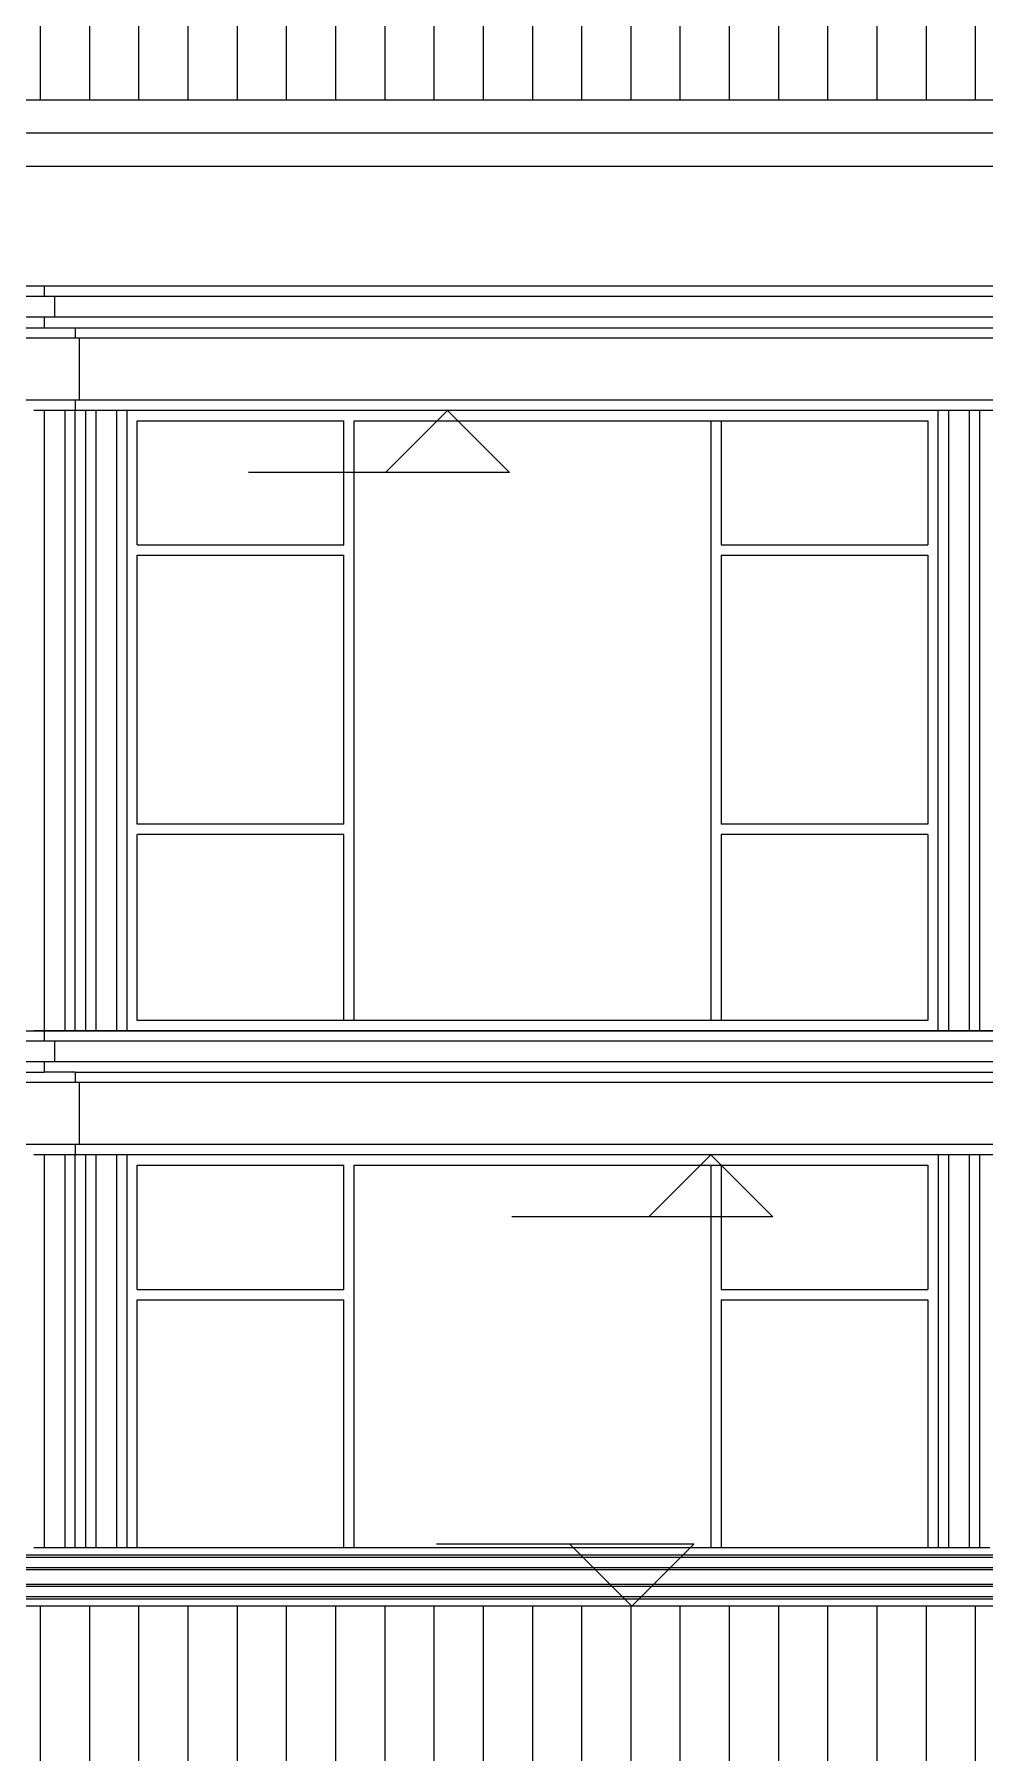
# Model space of a CAD drawing. Extents: x -24961 to 905641, y -154323 to 635957.
# Drawn here: x 396981 to 401579, y -111562 to -103254 of the extents above; entities that cross this region are included whole.
import ezdxf

# ---------------------------------------------------------------- set-up
doc = ezdxf.new("R2010")
doc.units = 0
doc.header["$LTSCALE"] = 1000
doc.header["$MEASUREMENT"] = 0
for name, color, linetype in [('DIM_ELEV', 3, 'Continuous'), ('DOTE', 1, 'Continuous'), ('WALL', 9, 'Continuous'), ('窗', 154, 'Continuous')]:
    doc.layers.add(name, color=color, linetype=linetype)

msp = doc.modelspace()

# ---------------------------------------------------------------- hatches: boundary and pattern name
at = {"layer": 'WALL'}
h = msp.add_hatch(dxfattribs=at)
h.set_pattern_fill('ANSI31', color=251, scale=150, angle=45)
h.set_pattern_definition([(90, (255564.15, 453306.1), (-238.125, 4e-14), [])])
h.paths.add_polyline_path([(405628.2, -102780.8), (405628.2, -102691.8), (405628.2, -102642.8), (405628.2, -102579.1), (405628.2, -102504.8), (405628.2, -102424.5), (405628.2, -102337.4), (405628.2, -102284.9), (405578.2, -102284.9), (405321.7, -102284.9), (405171.7, -102284.9), (404915.2, -102284.9), (404765.2, -102284.9), (404508.7, -102284.9), (404358.7, -102284.9), (404102.2, -102284.9), (403952.2, -102284.9), (403695.6, -102284.9), (403545.6, -102284.9), (403289.1, -102284.9), (403139.1, -102284.9), (402882.6, -102284.9), (402732.6, -102284.9), (402476.1, -102284.9), (402326.1, -102284.9), (402069.5, -102284.9), (401919.5, -102284.9), (401663, -102284.9), (401513, -102284.9), (401256.5, -102284.9), (401106.5, -102284.9), (400850, -102284.9), (400700, -102284.9), (400443.5, -102284.9), (400293.5, -102284.9), (400036.9, -102284.9), (399886.9, -102284.9), (399630.4, -102284.9), (399480.4, -102284.9), (399223.9, -102284.9), (399073.9, -102284.9), (398817.4, -102284.9), (398667.4, -102284.9), (398410.8, -102284.9), (398260.8, -102284.9), (398004.3, -102284.9), (397854.3, -102284.9), (397597.8, -102284.9), (397447.8, -102284.9), (397191.3, -102284.9), (397041.3, -102284.9), (396784.8, -102284.9), (396634.8, -102284.9), (396378.2, -102284.9), (396228.2, -102284.9), (396228.2, -102693.3), (396228.2, -102762.4), (396228.2, -102793.4), (396228.2, -102849.4), (396228.2, -102924.8), (396228.2, -103011.9), (396228.2, -103092.2), (396228.2, -103166.5), (396228.2, -103230.2), (396228.2, -103279.3), (396228.2, -103368.2), (396228.2, -103571.9), (405628.2, -103571.9)])
h.paths.add_polyline_path([(431128.2, -102780.8), (431128.2, -102691.8), (431128.2, -102642.8), (431128.2, -102579.1), (431128.2, -102504.8), (431128.2, -102424.5), (431128.2, -102337.4), (431128.2, -102284.5), (430978.2, -102284.5), (430629.2, -102284.5), (430479.2, -102284.5), (430130.2, -102284.5), (429980.2, -102284.5), (429631.2, -102284.5), (429481.2, -102284.5), (429132.2, -102284.5), (428982.2, -102284.5), (428633.2, -102284.5), (428483.2, -102284.5), (428134.2, -102284.5), (427984.2, -102284.5), (427635.2, -102284.5), (427485.2, -102284.5), (427136.2, -102284.5), (426986.2, -102284.5), (426637.2, -102284.5), (426487.2, -102284.5), (426138.2, -102284.5), (425988.2, -102284.5), (425639.2, -102284.5), (425489.2, -102284.5), (425140.2, -102284.5), (424990.2, -102284.5), (424641.2, -102284.5), (424491.2, -102284.5), (424142.2, -102284.5), (423992.2, -102284.5), (423643.2, -102284.5), (423493.2, -102284.5), (423144.2, -102284.5), (422994.2, -102284.5), (422645.2, -102284.5), (422495.2, -102284.5), (422146.2, -102284.5), (421996.2, -102284.5), (421647.2, -102284.5), (421497.2, -102284.5), (421148.2, -102284.5), (420998.2, -102284.5), (420649.2, -102284.5), (420499.2, -102284.5), (420150.2, -102284.5), (420000.2, -102284.5), (419651.2, -102284.5), (419501.2, -102284.5), (419152.2, -102284.5), (419002.2, -102284.5), (418653.2, -102284.5), (418503.2, -102284.5), (418154.2, -102284.5), (418004.2, -102284.5), (417655.2, -102284.5), (417505.2, -102284.5), (417156.2, -102284.5), (417006.2, -102284.5), (416657.2, -102284.5), (416507.2, -102284.5), (416158.2, -102284.5), (416008.2, -102284.5), (415659.2, -102284.5), (415509.2, -102284.5), (415160.2, -102284.5), (415010.2, -102284.5), (414661.2, -102284.5), (414511.2, -102284.5), (414162.2, -102284.5), (414012.2, -102284.5), (413663.2, -102284.5), (413513.2, -102284.5), (413164.2, -102284.5), (413014.2, -102284.5), (412665.2, -102284.5), (412515.2, -102284.5), (412166.2, -102284.5), (412016.2, -102284.5), (411667.2, -102284.5), (411517.2, -102284.5), (411168.2, -102284.5), (411018.2, -102284.5), (410669.2, -102284.5), (410519.2, -102284.5), (410170.2, -102284.5), (410020.2, -102284.5), (409671.2, -102284.5), (409521.2, -102284.5), (409172.2, -102284.5), (409022.2, -102284.5), (408673.2, -102284.5), (408523.2, -102284.5), (408174.2, -102284.5), (408024.2, -102284.5), (407675.2, -102284.5), (407525.2, -102284.5), (407176.2, -102284.5), (407026.2, -102284.5), (406677.2, -102284.5), (406527.2, -102284.5), (406178.2, -102284.5), (406028.2, -102284.5), (406028.2, -102337.4), (406028.2, -102424.5), (406028.2, -102504.8), (406028.2, -102579.1), (406028.2, -102642.8), (406028.2, -102691.8), (406028.2, -102780.8), (406028.2, -103335.4), (431128.2, -103335.4)])
h.paths.add_polyline_path([(437828.2, -103011.9), (437828.2, -102924.8), (437828.2, -102849.4), (437828.2, -102793.4), (437828.2, -102762.4), (437828.2, -102693.3), (437828.2, -102284.9), (437678.2, -102284.9), (437418.2, -102284.9), (437268.2, -102284.9), (437008.2, -102284.9), (436858.2, -102284.9), (436598.2, -102284.9), (436448.2, -102284.9), (436188.2, -102284.9), (436038.2, -102284.9), (435778.2, -102284.9), (435628.2, -102284.9), (435368.2, -102284.9), (435218.2, -102284.9), (434958.2, -102284.9), (434808.2, -102284.9), (434548.2, -102284.9), (434398.2, -102284.9), (434138.2, -102284.9), (433988.2, -102284.9), (433728.2, -102284.9), (433578.2, -102284.9), (433318.2, -102284.9), (433168.2, -102284.9), (432908.2, -102284.9), (432758.2, -102284.9), (432498.2, -102284.9), (432348.2, -102284.9), (432088.2, -102284.9), (431938.2, -102284.9), (431678.2, -102284.9), (431528.2, -102284.9), (431528.2, -102337.4), (431528.2, -102424.5), (431528.2, -102504.8), (431528.2, -102579.1), (431528.2, -102642.8), (431528.2, -102691.8), (431528.2, -102780.8), (431528.2, -103571.9), (437828.2, -103571.9), (437828.2, -103368.2), (437828.2, -103279.3), (437828.2, -103230.2), (437828.2, -103166.5), (437828.2, -103092.2)])
h.paths.add_polyline_path([(405610.6, -110854.4), (395817.7, -110854.4), (395722.7, -110854.4), (395712.3, -110859.6), (393422.4, -112004.5), (393688.7, -112004.5), (405610.6, -112004.5), (405610.6, -111973.2), (405610.6, -111944.4), (405610.6, -111836.8), (405610.6, -111738.4), (405610.6, -111718.8), (405610.6, -111694), (405610.6, -111662)])
h.paths.add_polyline_path([(438799.8, -111087.4), (438691.2, -111033.1), (431656.4, -111033.1), (431656.4, -111662), (431656.4, -111694), (431656.4, -111718.8), (431656.4, -111728.3), (431656.4, -111738.4), (431656.4, -111822.3), (431656.4, -111836.8), (431656.4, -111929), (431656.4, -111944.4), (431656.4, -111973.2), (431656.4, -112004.5), (440367.8, -112004.5), (440634, -112004.5)])

# ---------------------------------------------------------------- linework, layer by layer
for p, q in [((405628.2, -103571.9), (396228.2, -103571.9)), ((405628.2, -103731.9), (396228.2, -103731.9)), ((405628.2, -103891.9), (396228.2, -103891.9)), ((397028.2, -104471.9), (396228.2, -104471.9)), ((397028.2, -104471.9), (397028.2, -104521.9)), ((405628.2, -104471.9), (397028.2, -104471.9)), ((397028.2, -104521.9), (396228.2, -104521.9)), ((397078.2, -104521.9), (397028.2, -104521.9)), ((397078.2, -104521.9), (397078.2, -104621.9)), ((405628.2, -104521.9), (397078.2, -104521.9)), ((397028.2, -104621.9), (396228.2, -104621.9)), ((396228.2, -104671.9), (397028.2, -104671.9)), ((397028.2, -104621.9), (397028.2, -104671.9)), ((397078.2, -104621.9), (397028.2, -104621.9)), ((397028.2, -104671.9), (397178.2, -104671.9)), ((405628.2, -104621.9), (397078.2, -104621.9)), ((397178.2, -104671.9), (405628.2, -104671.9)), ((397178.2, -104671.9), (397178.2, -104721.9)), ((397178.2, -104721.9), (396228.2, -104721.9)), ((397198.2, -104721.9), (397178.2, -104721.9)), ((397198.2, -104721.9), (397198.2, -105021.9)), ((405628.2, -104721.9), (397198.2, -104721.9)), ((397178.2, -105021.9), (396228.2, -105021.9)), ((397028.2, -105071.9), (396978.2, -105071.9)), ((397128.2, -105071.9), (397028.2, -105071.9)), ((397178.2, -105071.9), (397128.2, -105071.9)), ((397128.2, -105071.9), (397128.2, -108071.9)), ((397178.2, -105021.9), (397178.2, -105071.9)), ((397198.2, -105021.9), (397178.2, -105021.9)), ((397228.2, -105071.9), (397178.2, -105071.9)), ((397178.2, -108071.9), (397178.2, -105071.9)), ((405628.2, -105021.9), (397198.2, -105021.9)), ((397228.2, -105071.9), (397228.2, -108071.9)), ((397278.2, -105071.9), (397228.2, -105071.9)), ((397278.2, -105071.9), (397278.2, -108071.9)), ((397378.2, -105071.9), (397278.2, -105071.9)), ((397428.2, -105071.9), (397378.2, -105071.9)), ((397378.2, -105071.9), (397378.2, -108071.9)), ((397028.2, -108071.9), (396978.2, -108071.9)), ((397028.2, -108071.9), (397028.2, -108121.9)), ((397128.2, -108071.9), (397028.2, -108071.9)), ((397178.2, -108071.9), (397128.2, -108071.9)), ((397228.2, -108071.9), (397178.2, -108071.9)), ((397278.2, -108071.9), (397228.2, -108071.9)), ((397378.2, -108071.9), (397278.2, -108071.9)), ((397428.2, -108071.9), (397378.2, -108071.9)), ((397028.2, -108121.9), (396228.2, -108121.9)), ((397078.2, -108121.9), (397028.2, -108121.9)), ((397078.2, -108121.9), (397078.2, -108221.9)), ((405628.2, -108121.9), (397078.2, -108121.9)), ((397028.2, -108221.9), (396228.2, -108221.9)), ((397028.2, -108221.9), (397028.2, -108271.9)), ((397078.2, -108221.9), (397028.2, -108221.9)), ((405628.2, -108221.9), (397078.2, -108221.9)), ((396228.2, -108271.9), (397028.2, -108271.9)), ((397178.2, -108321.9), (396228.2, -108321.9)), ((397178.2, -108271.9), (397028.2, -108271.9)), ((397178.2, -108271.9), (405628.2, -108271.9)), ((397178.2, -108271.9), (397178.2, -108321.9)), ((397198.2, -108321.9), (397178.2, -108321.9)), ((397198.2, -108321.9), (397198.2, -108621.9)), ((405628.2, -108321.9), (397198.2, -108321.9)), ((397178.2, -108621.9), (396228.2, -108621.9)), ((397028.2, -108671.9), (396978.2, -108671.9)), ((397128.2, -108671.9), (397028.2, -108671.9)), ((397178.2, -108671.9), (397128.2, -108671.9)), ((397128.2, -108671.9), (397128.2, -110571.9)), ((397178.2, -108621.9), (397178.2, -108671.9)), ((397198.2, -108621.9), (397178.2, -108621.9)), ((397228.2, -108671.9), (397178.2, -108671.9)), ((397178.2, -110571.9), (397178.2, -108671.9)), ((405356.5, -108621.9), (397198.2, -108621.9)), ((397228.2, -108671.9), (397228.2, -110571.9)), ((397278.2, -108671.9), (397228.2, -108671.9)), ((397278.2, -108671.9), (397278.2, -110571.9)), ((397378.2, -108671.9), (397278.2, -108671.9)), ((397428.2, -108671.9), (397378.2, -108671.9)), ((397378.2, -108671.9), (397378.2, -110571.9)), ((397028.2, -110571.9), (396978.2, -110571.9)), ((397128.2, -110571.9), (397028.2, -110571.9)), ((397178.2, -110571.9), (397128.2, -110571.9)), ((397228.2, -110571.9), (397178.2, -110571.9)), ((397278.2, -110571.9), (397228.2, -110571.9)), ((397378.2, -110571.9), (397278.2, -110571.9)), ((397428.2, -110571.9), (397378.2, -110571.9)), ((397478.2, -110571.9), (397428.2, -110571.9)), ((398478.2, -110571.9), (397478.2, -110571.9)), ((398528.2, -110571.9), (398478.2, -110571.9)), ((400253.2, -110571.9), (398528.2, -110571.9)), ((400303.2, -110571.9), (400253.2, -110571.9)), ((401303.2, -110571.9), (400303.2, -110571.9)), ((401353.2, -110571.9), (401303.2, -110571.9)), ((401403.2, -110571.9), (401353.2, -110571.9)), ((401503.2, -110571.9), (401403.2, -110571.9)), ((401553.2, -110571.9), (401503.2, -110571.9)), ((401603.9, -110571.9), (401553.2, -110571.9)), ((395858.8, -110605.7), (405484.1, -110605.7)), ((395885.3, -110617.4), (405490.7, -110617.4)), ((395998.2, -110667.7), (405548.2, -110667.7)), ((396019.8, -110677.3), (405546.1, -110677.3)), ((405479.4, -110749), (396086.5, -110749)), ((405507, -110820.6), (396058.9, -110820.6)), ((405502.5, -110808.8), (396063.5, -110808.8)), ((405483.1, -110758.6), (396082.8, -110758.6)), ((405610.6, -110854.4), (395817.7, -110854.4))]:
    msp.add_line(p, q)
at = {"layer": 'DIM_ELEV'}
for p, q in [((398979, -105071.9), (398679, -105371.9)), ((399447.2, -105071.9), (398679, -105071.9)), ((398979, -105071.9), (399279, -105371.9)), ((399279, -105371.9), (398016.3, -105371.9)), ((400253.2, -108671.9), (399953.2, -108971.9)), ((400721.5, -108671.9), (399953.2, -108671.9)), ((400253.2, -108671.9), (400553.2, -108971.9)), ((400553.2, -108971.9), (399290.6, -108971.9)), ((400171.5, -110554.4), (398927.1, -110554.4)), ((399871.5, -110854.4), (399571.5, -110554.4)), ((399871.5, -110854.4), (400171.5, -110554.4))]:
    msp.add_line(p, q, dxfattribs=at)
at = {"layer": 'DOTE'}
msp.add_line((392103, -108071.9), (443041.3, -108071.9), dxfattribs=at)
at = {"layer": '窗'}
for p, q in [((397028.2, -105071.9), (397028.2, -108071.9)), ((397428.2, -105071.9), (397428.2, -108071.9)), ((401353.2, -105071.9), (397428.2, -105071.9)), ((401353.2, -108071.9), (401353.2, -105071.9)), ((401403.2, -105071.9), (401353.2, -105071.9)), ((401403.2, -105071.9), (401403.2, -108071.9)), ((401503.2, -105071.9), (401403.2, -105071.9)), ((401553.2, -105071.9), (401503.2, -105071.9)), ((401503.2, -105071.9), (401503.2, -108071.9)), ((401553.2, -105071.9), (401553.2, -108071.9)), ((405528.2, -105071.9), (401553.2, -105071.9)), ((397478.2, -105121.9), (398478.2, -105121.9)), ((397478.2, -105721.9), (397478.2, -105121.9)), ((398478.2, -105721.9), (398478.2, -105121.9)), ((398528.2, -108021.9), (398528.2, -105121.9)), ((398528.2, -105121.9), (400253.2, -105121.9)), ((400253.2, -105121.9), (400253.2, -108021.9)), ((400253.2, -105121.9), (400303.2, -105121.9)), ((400303.2, -105121.9), (401303.2, -105121.9)), ((400303.2, -105121.9), (400303.2, -105721.9)), ((401303.2, -105121.9), (401303.2, -105721.9)), ((397478.2, -105721.9), (398478.2, -105721.9)), ((400303.2, -105721.9), (401303.2, -105721.9)), ((397478.2, -107071.9), (397478.2, -105771.9)), ((397478.2, -105771.9), (398478.2, -105771.9)), ((398478.2, -107071.9), (398478.2, -105771.9)), ((400303.2, -105771.9), (401303.2, -105771.9)), ((400303.2, -105771.9), (400303.2, -107071.9)), ((401303.2, -105771.9), (401303.2, -107071.9)), ((398478.2, -107071.9), (397478.2, -107071.9)), ((401303.2, -107071.9), (400303.2, -107071.9)), ((397478.2, -108021.9), (397478.2, -107121.9)), ((398478.2, -107121.9), (397478.2, -107121.9)), ((398478.2, -108021.9), (398478.2, -107121.9)), ((401303.2, -107121.9), (400303.2, -107121.9)), ((400303.2, -107121.9), (400303.2, -108021.9)), ((401303.2, -107121.9), (401303.2, -108021.9)), ((401353.2, -108071.9), (397428.2, -108071.9)), ((398478.2, -108021.9), (397478.2, -108021.9)), ((398528.2, -108021.9), (398478.2, -108021.9)), ((400253.2, -108021.9), (398528.2, -108021.9)), ((400303.2, -108021.9), (400253.2, -108021.9)), ((401303.2, -108021.9), (400303.2, -108021.9)), ((401403.2, -108071.9), (401353.2, -108071.9)), ((401503.2, -108071.9), (401403.2, -108071.9)), ((401553.2, -108071.9), (401503.2, -108071.9)), ((405528.2, -108071.9), (401553.2, -108071.9)), ((397028.2, -108671.9), (397028.2, -110571.9)), ((397428.2, -108671.9), (397428.2, -110571.9)), ((401353.2, -108671.9), (397428.2, -108671.9)), ((401403.2, -108671.9), (401353.2, -108671.9)), ((401353.2, -108671.9), (401353.2, -110571.9)), ((401403.2, -108671.9), (401403.2, -110571.9)), ((401503.2, -108671.9), (401403.2, -108671.9)), ((401553.2, -108671.9), (401503.2, -108671.9)), ((401503.2, -108671.9), (401503.2, -110571.9)), ((401553.2, -108671.9), (401553.2, -110571.9)), ((405269.9, -108671.9), (401553.2, -108671.9)), ((397478.2, -108721.9), (398478.2, -108721.9)), ((397478.2, -109321.9), (397478.2, -108721.9)), ((398478.2, -109321.9), (398478.2, -108721.9)), ((398528.2, -110571.9), (398528.2, -108721.9)), ((398528.2, -108721.9), (400253.2, -108721.9)), ((400253.2, -108721.9), (400253.2, -110571.9)), ((400253.2, -108721.9), (400303.2, -108721.9)), ((400303.2, -108721.9), (401303.2, -108721.9)), ((400303.2, -108721.9), (400303.2, -109321.9)), ((401303.2, -108721.9), (401303.2, -109321.9)), ((397478.2, -109321.9), (398478.2, -109321.9)), ((400303.2, -109321.9), (401303.2, -109321.9)), ((397478.2, -110571.9), (397478.2, -109371.9)), ((397478.2, -109371.9), (398478.2, -109371.9)), ((398478.2, -110571.9), (398478.2, -109371.9)), ((400303.2, -109371.9), (401303.2, -109371.9)), ((400303.2, -109371.9), (400303.2, -110571.9)), ((401303.2, -109371.9), (401303.2, -110571.9))]:
    msp.add_line(p, q, dxfattribs=at)

doc.saveas('drawing.dxf')
